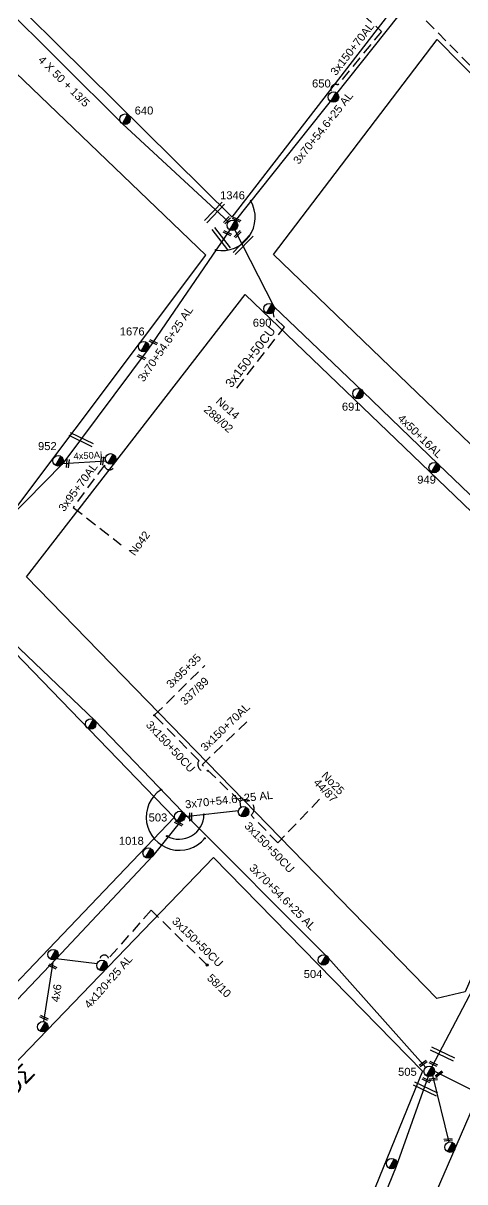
# Model space of a CAD drawing. Header units: millimetres. Extents: x 1421 to 7149, y 883 to 1925.
# Drawn here: x 5746.6 to 5845.8, y 1392 to 1652.5 of the extents above; entities that cross this region are included whole.
import ezdxf
from ezdxf.enums import TextEntityAlignment as Align

# ---------------------------------------------------------------- set-up
doc = ezdxf.new("R2010")
doc.units = ezdxf.units.MM
doc.linetypes.add('DASHED', pattern=[19.05, 12.7, -6.35])
for name, color, linetype in [('2x16', 7, 'Continuous'), ('3x95+70al', 7, 'DASHED'), ('4 X 50 + 13.5', 7, 'SYN_LINE'), ('4x50+16_5', 7, 'Continuous'), ('4x6', 7, 'SYN_LINE'), ('Άγνωστα', 7, 'Continuous'), ('Γυμνά εναέρια ΧΤ (3Φ) 4x50AL', 7, 'Continuous'), ('Γυμνά εναέρια ΧΤ και ΦΟΠ (3Φ)   4x50+16AL', 7, 'Continuous'), ('Καλωδια Χ.Τ 3x95+35', 7, 'DASHED'), ('Καλωδια ΧΤ  3X95+50', 7, 'Continuous'), ('Καλώδια ΧΤ   3x150+50CU', 7, 'DASHED'), ('Καλώδια ΧΤ   3x150+70AL', 7, 'DASHED'), ('Καλώδια ΧΤ   3x150AL+50CU', 7, 'DASHED'), ('Μηχανική τομή', 7, 'Continuous'), ('Στύλος ΦΜ', 7, 'Continuous'), ('Στύλος ΦΜ @ 1', 7, 'Continuous'), ('Συνδέσεις', 7, 'Continuous'), ('Συνεστραμμένα ΧΤ   3x70+54.6+25 AL', 7, 'SYN_LINE'), ('Συνεστραμμένα ΧΤ   4x120+25 AL', 7, 'SYN_LINE'), ('Τομή', 7, 'Continuous'), ('Υπόβαθρο ΔΕΗ', 7, 'Continuous'), ('Υπόγεια καλώδια Παροχών ΧΤ   4x50AL', 7, 'DASHED')]:
    doc.layers.add(name, color=color, linetype=linetype)
doc.styles.add('arial', font='ARIAL.TTF')
doc.styles.get("Standard").update_dxf_attribs({"font": 'ARIAL.TTF'})
doc.linetypes.add('SYN_LINE', pattern='A,0.5,-0.0001,["/\\/\\/\\/",Standard,S=0.1,R=0,X=0,Y=-0.05],-0.25', length=0.7501)

# ---------------------------------------------------------------- blocks, each defined once
blk = doc.blocks.new('ΥΠΑΡΧΩΝ ΤΣΙΜΕΝΤΕΝΙΟΣ ΣΤΥΛΟΣ')
at = {"layer": 'Στύλος ΦΜ'}
blk.add_hatch(color=256, dxfattribs=at).paths.add_polyline_path([(-1.29, -2.28, 0.574793), (2.62, 0, 0.268822), (1.3, 2.27)])
blk.add_line((-1.29, -2.28), (1.3, 2.27), dxfattribs=at)
blk.add_circle((0, 0), 2.62, dxfattribs=at)
at = {"layer": 'Στύλος ΦΜ', "flags": 4}
for tag, p in [('ΑΡΙΘΜΟΣ', (-4.68, 8.05)), ('ΤΥΠΟΣ', (-4.91, 3.03))]:
    blk.add_attdef(tag, p, '', height=4, dxfattribs=at)
blk = doc.blocks.new('_ΣΥΝΔΕΣΗ')
at = {"layer": 'Συνδέσεις', "linetype": 'SYN_LINE', "ltscale": 40}
blk.add_hatch(color=256, dxfattribs=at).paths.add_polyline_path([(0.5, -0.01, 1), (-0.5, -0.01, 1)])
at = {"layer": 'Συνδέσεις'}
blk.add_circle((0, -0.01), 0.5, dxfattribs=at)
blk = doc.blocks.new('ΜΗΧΑΝΙΚΗ ΤΟΜΗ')
at = {"layer": 'Μηχανική τομή', "ltscale": 40}
for p, q in [((-3.7, 1.2), (3.9, 1.2)), ((3.9, -0.4), (-3.7, -0.4))]:
    blk.add_line(p, q, dxfattribs=at)
blk = doc.blocks.new('ΤΟΜΗ')
at = {"layer": 'Τομή', "ltscale": 40}
for p, q in [((10.9, 0.2), (-12.1, 0.2)), ((10.9, -2.6), (-12.1, -2.6))]:
    blk.add_line(p, q, dxfattribs=at)

msp = doc.modelspace()

# ---------------------------------------------------------------- linework, layer by layer
at = {"layer": '2x16', "color": 27, "linetype": 'SYN_LINE', "lineweight": -3, "ltscale": 20}
msp.add_lwpolyline([(5838.58, 1415.89), (5842.24, 1400.91)], dxfattribs=at)
at = {"layer": '3x95+70al', "color": 50, "lineweight": -3, "ltscale": 0.2}
msp.add_lwpolyline([(5767.07, 1553.7, -1.15687), (5764.84, 1553.08), (5757.81, 1543.62), (5768.62, 1535.23)], format="xyb", dxfattribs=at)
at = {"layer": '4 X 50 + 13.5', "color": 85, "lineweight": -3, "ltscale": 20}
msp.add_lwpolyline([(5696.35, 1703.58), (5712.7, 1685.25), (5741.13, 1657.42), (5768.9, 1629.89), (5792.75, 1607.84)], dxfattribs=at)
at = {"layer": '4x50+16_5', "color": 30, "lineweight": -3, "ltscale": 0.1}
msp.add_lwpolyline([(5781.94, 1472.96), (5775.69, 1465.3), (5754, 1442.12), (5729.02, 1415.94), (5714.25, 1401.57)], dxfattribs=at)
at = {"layer": '4x6', "color": 30, "lineweight": -3, "ltscale": 15}
msp.add_lwpolyline([(5753.24, 1441.32), (5751.18, 1428)], dxfattribs=at)
at = {"layer": 'Γυμνά εναέρια ΧΤ (3Φ) 4x50AL', "color": 50, "lineweight": -3, "ltscale": 0.1}
msp.add_lwpolyline([(5755.47, 1553.51), (5765.13, 1554.07)], dxfattribs=at)
at = {"layer": 'Γυμνά εναέρια ΧΤ και ΦΟΠ (3Φ)   4x50+16AL', "color": 1, "lineweight": -3, "ltscale": 0.1}
msp.add_lwpolyline([(5880.09, 1512.56), (5860.81, 1533.27), (5839.84, 1553.34), (5822.92, 1569.68), (5802.97, 1588.7), (5794.15, 1606)], dxfattribs=at)
at = {"layer": 'Καλωδια Χ.Τ 3x95+35', "color": 30, "lineweight": -3, "ltscale": 0.2}
msp.add_line((5776.06, 1496.86), (5787.44, 1508.07), dxfattribs=at)
at = {"layer": 'Καλωδια ΧΤ  3X95+50', "color": 5, "linetype": 'DASHED', "lineweight": -3, "ltscale": 0.2}
msp.add_lwpolyline([(5839.45, 1665, 0.461352), (5839.75, 1662.26), (5834.48, 1655.75), (5909.93, 1579.14, -0.019111)], format="xyb", dxfattribs=at)
at = {"layer": 'Καλώδια ΧΤ   3x150+50CU', "color": 206, "lineweight": -3, "ltscale": 0.2}
msp.add_lwpolyline([(5794.6, 1570.41), (5805.28, 1584.16), (5802.97, 1586.42), (5802.8, 1587.58)], dxfattribs=at)
at = {"layer": 'Καλώδια ΧΤ   3x150+50CU', "color": 30, "lineweight": -3, "ltscale": 0.2}
for points in [[(5813.2, 1478), (5803.81, 1468.19), (5797.82, 1474.39, 0.942592), (5795.35, 1477.49)], [(5787.93, 1440.71), (5775.32, 1453.04), (5765.8, 1442.23, 0.964276), (5763.82, 1441.68)]]:
    msp.add_lwpolyline(points, format="xyb", dxfattribs=at)
at = {"layer": 'Καλώδια ΧΤ   3x150+70AL', "color": 5, "lineweight": -3, "ltscale": 0.2}
msp.add_lwpolyline([(5827.11, 1650.63), (5817.27, 1638.64, 0.735636), (5815.89, 1636.98)], format="xyb", dxfattribs=at)
at = {"layer": 'Καλώδια ΧΤ   3x150+70AL', "color": 30, "lineweight": -3, "ltscale": 0.2}
msp.add_lwpolyline([(5795.5, 1476.18), (5795.35, 1477.49), (5786.8, 1485.73), (5796.83, 1495.42)], dxfattribs=at)
at = {"layer": 'Καλώδια ΧΤ   3x150AL+50CU', "color": 30, "linetype": 'DASHED', "ltscale": 0.2}
msp.add_lwpolyline([(5788.08, 1484.41, -0.743362), (5786.07, 1486.69), (5776.06, 1496.86)], format="xyb", dxfattribs=at)
at = {"layer": 'Συνεστραμμένα ΧΤ   3x70+54.6+25 AL', "color": 5, "lineweight": -3, "ltscale": 20}
for points in [[(5839.45, 1665), (5794.2, 1608.07)], [(5793.03, 1606.02), (5774.68, 1579.19), (5755.47, 1553.51)]]:
    msp.add_lwpolyline(points, dxfattribs=at)
at = {"layer": 'Συνεστραμμένα ΧΤ   3x70+54.6+25 AL', "color": 50, "lineweight": -3, "ltscale": 20}
msp.add_lwpolyline([(5755.47, 1553.51), (5730.54, 1528.18)], dxfattribs=at)
at = {"layer": 'Συνεστραμμένα ΧΤ   3x70+54.6+25 AL', "color": 1, "lineweight": -3, "ltscale": 20}
msp.add_lwpolyline([(5730.47, 1526.44), (5762.67, 1495.67), (5782.36, 1475.15), (5815.16, 1442.31), (5837.05, 1417.69)], dxfattribs=at)
at = {"layer": 'Συνεστραμμένα ΧΤ   3x70+54.6+25 AL', "color": 151, "lineweight": -3, "ltscale": 20}
msp.add_lwpolyline([(5880.53, 1510.95), (5871.16, 1485.7), (5855.18, 1449.74), (5838.42, 1417.83)], dxfattribs=at)
at = {"layer": 'Συνεστραμμένα ΧΤ   3x70+54.6+25 AL', "color": 30, "lineweight": -3, "ltscale": 15}
msp.add_lwpolyline([(5782.95, 1474.1), (5794.96, 1475.43)], dxfattribs=at)
at = {"layer": 'Συνεστραμμένα ΧΤ   3x70+54.6+25 AL', "color": 27, "lineweight": -3, "ltscale": 20}
for points in [[(5837.62, 1415.65), (5830.38, 1395.42), (5819.75, 1369.25), (5808.2, 1344.37)], [(5839.01, 1416.85), (5865, 1403.86)]]:
    msp.add_lwpolyline(points, dxfattribs=at)
at = {"layer": 'Συνεστραμμένα ΧΤ   4x120+25 AL', "color": 30, "lineweight": -3, "ltscale": 12}
msp.add_lwpolyline([(5763.19, 1440.99), (5754, 1442.12)], dxfattribs=at)
at = {"layer": 'Υπόβαθρο ΔΕΗ', "lineweight": -3, "ltscale": 0.2}
for points in [[(5831.32, 1657.85), (5756.92, 1732.86), (5708.31, 1698.86), (5708.31, 1693.2), (5793.53, 1608.87), (5831.32, 1657.85)], [(5632.86, 1646.63), (5633.19, 1643.51), (5735.15, 1540.34), (5743.56, 1541.68), (5787.62, 1600.36), (5694.57, 1689.69), (5632.86, 1646.63)], [(5747.31, 1527.97), (5796.48, 1591.48), (5879.38, 1511.79), (5845.95, 1434.65), (5839.54, 1433.19), (5747.31, 1527.97)], [(5713.07, 1403.27), (5678.85, 1439.55), (5737.65, 1515.49), (5740.26, 1515.49), (5780.49, 1473.92), (5713.07, 1403.27)], [(5716.67, 1378.65), (5722.38, 1395.38), (5789.35, 1464.89), (5836.3, 1416.87), (5807.02, 1344.79), (5716.67, 1378.65)], [(5818.44, 1341.29), (5912.6, 1314.92), (5920.67, 1322.98), (5927.74, 1367.73), (5848.68, 1411.18), (5818.44, 1341.29)]]:
    msp.add_lwpolyline(points, dxfattribs=at)
msp.add_lwpolyline([(5909.16, 1578.27), (5885.89, 1525.32, -0.580116), (5881.37, 1524.84), (5802.87, 1600.45), (5839.59, 1648.83), (5909.16, 1578.27)], format="xyb", dxfattribs=at)
at = {"layer": 'Υπόβαθρο ΔΕΗ', "lineweight": -3}
for centre, radius, start, end in [((5791.21, 1608.86), 7.51, 260.0503, 29.3679), ((5781.66, 1473.94), 7.43, 123.4121, 320.4368), ((5781.6, 1474.61), 5.61, 241.3801, 359.6024)]:
    msp.add_arc(centre, radius, start, end, dxfattribs=at)
at = {"layer": 'Υπόγεια καλώδια Παροχών ΧΤ   4x50AL', "color": 5, "lineweight": -3, "ltscale": 0.2}
msp.add_lwpolyline([(5817.36, 1659.47), (5827.11, 1650.63)], dxfattribs=at)

# ---------------------------------------------------------------- block references
at = {"layer": 'Μηχανική τομή', "lineweight": -3}
for p, xscale, yscale, zscale, rotation in [((5792.33, 1608.29), 0.2499999999977915, 0.2499999999977915, 0.2499999999977915, 226.9138939225812), ((5794.61, 1608.41), 0.249999999997282, 0.249999999997282, 0.249999999997282, 155.1788894390162), ((5792.53, 1605.36), 0.249999999997282, 0.249999999997282, 0.249999999997282, 155.1788894390162), ((5794.76, 1605.12), 0.2499999999977915, 0.2499999999977915, 0.2499999999977915, 226.9138939225812), ((5775.92, 1580.84), 0.249999999997282, 0.249999999997282, 0.249999999997282, 155.1788894390162), ((5773.24, 1577.47), 0.249999999997282, 0.249999999997282, 0.249999999997282, 155.1788894390162), ((5756.7, 1553.46), 0.2499999999974679, 0.2499999999974679, 0.2499999999974679, 84.07917936530835), ((5764.42, 1554.06), 0.2499999999974679, 0.2499999999974679, 0.2499999999974679, 84.07917936530835), ((5784.33, 1473.96), 0.2499999999977853, 0.2499999999977853, 0.2499999999977853, 90.0996267694715), ((5781.59, 1472.61), 0.2499999999976485, 0.2499999999976485, 0.2499999999976485, 154.8121358093408), ((5753.28, 1440.47), 0.2499999999976485, 0.2499999999976485, 0.2499999999976485, 154.8121358093408), ((5751.33, 1428.9), 0.2499999999976485, 0.2499999999976485, 0.2499999999976485, 154.8121358093408), ((5836.44, 1418.66), 0.2499999999972915, 0.2499999999972915, 0.2499999999972915, 216.2977913863329), ((5838.83, 1418.58), 0.2499999999976485, 0.2499999999976485, 0.2499999999976485, 154.8121358093408), ((5837.26, 1414.91), 0.2499999999976485, 0.2499999999976485, 0.2499999999976485, 154.8121358093408), ((5838.78, 1415.12), 0.2499999999977543, 0.2499999999977543, 0.2499999999977543, 185.7564619902234), ((5840, 1416.3), 0.2499999999972915, 0.2499999999972915, 0.2499999999972915, 216.2977913863329), ((5842.12, 1401.53), 0.2499999999977543, 0.2499999999977543, 0.2499999999977543, 185.7564619902234)]:
    msp.add_blockref('ΜΗΧΑΝΙΚΗ ΤΟΜΗ', p, dxfattribs=dict(at, xscale=xscale, yscale=yscale, zscale=zscale, rotation=rotation))
at = {"layer": 'Στύλος ΦΜ @ 1', "lineweight": -3, "ltscale": 40}
ref = msp.add_blockref('ΥΠΑΡΧΩΝ ΤΣΙΜΕΝΤΕΝΙΟΣ ΣΤΥΛΟΣ', (5816.31, 1635.88), dxfattribs=dict(at, xscale=0.4499999999998181, yscale=0.4499999999998181, zscale=0.4499999999998181))
ref.add_attrib('ΑΡΙΘΜΟΣ', '650', (5811.51, 1638.04), dxfattribs={"layer": 'Στύλος ΦΜ', "height": 1.8, "flags": 4})
ref = msp.add_blockref('ΥΠΑΡΧΩΝ ΤΣΙΜΕΝΤΕΝΙΟΣ ΣΤΥΛΟΣ', (5769.48, 1630.91), dxfattribs=dict(at, xscale=0.4499999999998181, yscale=0.4499999999998181, zscale=0.4499999999998181))
ref.add_attrib('ΑΡΙΘΜΟΣ', '640', (5771.64, 1631.96), dxfattribs={"layer": 'Στύλος ΦΜ', "height": 1.8, "flags": 4})
ref = msp.add_blockref('ΥΠΑΡΧΩΝ ΤΣΙΜΕΝΤΕΝΙΟΣ ΣΤΥΛΟΣ', (5793.62, 1607.05), dxfattribs=dict(at, xscale=0.4499999999998181, yscale=0.4499999999998181, zscale=0.4499999999998181))
ref.add_attrib('ΑΡΙΘΜΟΣ', '1346', (5790.83, 1612.9), dxfattribs={"layer": 'Στύλος ΦΜ', "height": 1.8, "flags": 4})
ref = msp.add_blockref('ΥΠΑΡΧΩΝ ΤΣΙΜΕΝΤΕΝΙΟΣ ΣΤΥΛΟΣ', (5801.86, 1588.3), dxfattribs=dict(at, xscale=0.4499999999998181, yscale=0.4499999999998181, zscale=0.4499999999998181))
ref.add_attrib('ΑΡΙΘΜΟΣ', '690', (5798.19, 1584.24), dxfattribs={"layer": 'Στύλος ΦΜ', "height": 1.8, "flags": 4})
ref = msp.add_blockref('ΥΠΑΡΧΩΝ ΤΣΙΜΕΝΤΕΝΙΟΣ ΣΤΥΛΟΣ', (5773.65, 1579.77), dxfattribs=dict(at, xscale=0.4499999999998181, yscale=0.4499999999998181, zscale=0.4499999999998181))
ref.add_attrib('ΑΡΙΘΜΟΣ', '1676', (5768.29, 1582.28), dxfattribs={"layer": 'Στύλος ΦΜ', "height": 1.8, "flags": 4})
ref = msp.add_blockref('ΥΠΑΡΧΩΝ ΤΣΙΜΕΝΤΕΝΙΟΣ ΣΤΥΛΟΣ', (5821.84, 1569.2), dxfattribs=dict(at, xscale=0.4499999999998181, yscale=0.4499999999998181, zscale=0.4499999999998181))
ref.add_attrib('ΑΡΙΘΜΟΣ', '691', (5818.21, 1565.37), dxfattribs={"layer": 'Στύλος ΦΜ', "height": 1.8, "flags": 4})
ref = msp.add_blockref('ΥΠΑΡΧΩΝ ΤΣΙΜΕΝΤΕΝΙΟΣ ΣΤΥΛΟΣ', (5754.45, 1554.09), dxfattribs=dict(at, xscale=0.4499999999998181, yscale=0.4499999999998181, zscale=0.4499999999998181))
ref.add_attrib('ΑΡΙΘΜΟΣ', '952', (5749.92, 1556.5), dxfattribs={"layer": 'Στύλος ΦΜ', "height": 1.8, "flags": 4})
at = {"layer": 'Στύλος ΦΜ @ 1', "lineweight": -3, "ltscale": 40, "xscale": 0.4499999999998181, "yscale": 0.4499999999998181, "zscale": 0.4499999999998181}
for p in [(5766.22, 1554.52), (5761.77, 1494.91), (5796.11, 1475.18), (5753.3, 1443.06), (5764.3, 1440.61), (5751, 1426.84), (5842.52, 1399.77), (5829.39, 1396.06)]:
    msp.add_blockref('ΥΠΑΡΧΩΝ ΤΣΙΜΕΝΤΕΝΙΟΣ ΣΤΥΛΟΣ', p, dxfattribs=at)
at = {"layer": 'Στύλος ΦΜ @ 1', "lineweight": -3, "ltscale": 40}
ref = msp.add_blockref('ΥΠΑΡΧΩΝ ΤΣΙΜΕΝΤΕΝΙΟΣ ΣΤΥΛΟΣ', (5838.96, 1552.56), dxfattribs=dict(at, xscale=0.4499999999998181, yscale=0.4499999999998181, zscale=0.4499999999998181))
ref.add_attrib('ΑΡΙΘΜΟΣ', '949', (5835.14, 1548.96), dxfattribs={"layer": 'Στύλος ΦΜ', "height": 1.8, "flags": 4})
ref = msp.add_blockref('ΥΠΑΡΧΩΝ ΤΣΙΜΕΝΤΕΝΙΟΣ ΣΤΥΛΟΣ', (5781.78, 1474.12), dxfattribs=dict(at, xscale=0.4499999999998181, yscale=0.4499999999998181, zscale=0.4499999999998181))
ref.add_attrib('ΑΡΙΘΜΟΣ', '503', (5774.78, 1472.99), dxfattribs={"layer": 'Στύλος ΦΜ', "height": 1.8, "flags": 4})
ref = msp.add_blockref('ΥΠΑΡΧΩΝ ΤΣΙΜΕΝΤΕΝΙΟΣ ΣΤΥΛΟΣ', (5774.68, 1465.89), dxfattribs=dict(at, xscale=0.4499999999998181, yscale=0.4499999999998181, zscale=0.4499999999998181))
ref.add_attrib('ΑΡΙΘΜΟΣ', '1018', (5768.1, 1467.74), dxfattribs={"layer": 'Στύλος ΦΜ', "height": 1.8, "flags": 4})
ref = msp.add_blockref('ΥΠΑΡΧΩΝ ΤΣΙΜΕΝΤΕΝΙΟΣ ΣΤΥΛΟΣ', (5814.08, 1441.85), dxfattribs=dict(at, xscale=0.4499999999998181, yscale=0.4499999999998181, zscale=0.4499999999998181))
ref.add_attrib('ΑΡΙΘΜΟΣ', '504', (5809.64, 1437.8), dxfattribs={"layer": 'Στύλος ΦΜ', "height": 1.8, "flags": 4})
ref = msp.add_blockref('ΥΠΑΡΧΩΝ ΤΣΙΜΕΝΤΕΝΙΟΣ ΣΤΥΛΟΣ', (5837.83, 1416.81), dxfattribs=dict(at, xscale=0.4499999999998181, yscale=0.4499999999998181, zscale=0.4499999999998181))
ref.add_attrib('ΑΡΙΘΜΟΣ', '505', (5830.84, 1415.8), dxfattribs={"layer": 'Στύλος ΦΜ', "height": 1.8, "flags": 4})
at = {"layer": 'Συνδέσεις', "lineweight": -3}
for p, xscale, yscale, zscale in [((5797.76, 1612.55), 0.25, 0.25, 0.25), ((5789.92, 1601.49), 0.25, 0.25, 0.25), ((5776.06, 1496.86), 0.25, 0.25, 0.25), ((5788.08, 1484.41), 0.25, 0.25, 0.25), ((5777.57, 1480.15), 0.25, 0.25, 0.25), ((5787.21, 1474.57), 0.25, 0.25, 0.25), ((5778.91, 1469.69), 0.25, 0.25, 0.25), ((5787.39, 1469.21), 0.25, 0.25, 0.25), ((5787.93, 1440.72), 0.4777242751392805, 0.4777242751392805, 0.4777242751392805)]:
    msp.add_blockref('_ΣΥΝΔΕΣΗ', p, dxfattribs=dict(at, xscale=xscale, yscale=yscale, zscale=zscale))
at = {"layer": 'Τομή', "lineweight": -3}
for p, xscale, yscale, zscale, rotation in [((5789.68, 1609.64), 0.2499999999996887, 0.2499999999996887, 0.2499999999996887, 226.2250620460231), ((5791.45, 1604.11), 0.2499999999992122, 0.2499999999992122, 0.2499999999992122, 307.6881886741933), ((5796.11, 1602.47), 0.2499999999996887, 0.2499999999996887, 0.2499999999996887, 226.2250620460231), ((5759.34, 1558.7), 0.2499999999997681, 0.2499999999997681, 0.2499999999997681, 153.9819908718983), ((5840.51, 1420.54), 0.2500000000001841, 0.2500000000001841, 0.2500000000001841, 154.348338715041), ((5836.72, 1412.66), 0.2500000000001841, 0.2500000000001841, 0.2500000000001841, 154.348338715041)]:
    msp.add_blockref('ΤΟΜΗ', p, dxfattribs=dict(at, xscale=xscale, yscale=yscale, zscale=zscale, rotation=rotation))

# ---------------------------------------------------------------- texts
at = {"lineweight": -3, "ltscale": 40, "insert": (5727.5, 1399.16), "char_height": 4, "width": 64.8866, "attachment_point": 1, "rotation": 46.0131, "style": 'arial'}
msp.add_mtext('ΖΗΝΩΝΟΣ', dxfattribs=at)
at = {"layer": 'Άγνωστα', "lineweight": -3, "ltscale": 0.1}
for s, height, rotation, p in [('3x150+70AL', 1.8, 52.3162, (5820.52, 1646.73)), ('4 X 50 + 13/5', 1.8, 315.1897, (5755.76, 1639.41)), ('3x70+54.6+25 AL', 1.8, 51.5246, (5813.99, 1628.95)), ('3x70+54.6+25 AL', 1.8, 55.6195, (5778.54, 1580.4)), ('3x150+50CU', 2, 52.1565, (5797.64, 1577.45)), ('No14', 1.8, 318.2901, (5792.57, 1565.93)), ('288/02', 1.8, 318.2901, (5790.5, 1563.48)), (' 4x50+16AL', 1.8, 316.0034, (5835.57, 1559.89)), ('4x50AL', 1.5, 3.334, (5761.45, 1555.31)), ('3x95+70AL', 1.8, 53.3757, (5758.89, 1548.18)), ('No42', 1.8, 53.3757, (5772.7, 1535.55)), ('3x95+35', 1.8, 44.5598, (5782.66, 1506.87)), ('337/89', 1.8, 43.9987, (5785.1, 1502.31)), ('3x150+70AL', 1.8, 43.9987, (5791.98, 1494.21)), ('3x150+50CU', 1.8, 313.0318, (5779.72, 1489.83)), ('No25', 1.8, 314.005, (5816.23, 1481.61)), ('44/87', 1.8, 314.005, (5814.51, 1479.95)), ('3x70+54.6+25 AL', 1.8, 6.3275, (5792.85, 1477.91)), ('3x150+50CU', 1.8, 314.005, (5801.94, 1467.18)), (' 3x70+54.6+25 AL', 1.8, 314.9671, (5804.65, 1456.24)), ('3x150+50CU', 1.8, 315.6615, (5785.79, 1445.89)), ('4x120+25 AL', 1.8, 48.7484, (5765.72, 1436.98)), ('58/10', 1.8, 315.6615, (5790.63, 1436.06)), ('4x6', 1.8, 81.2097, (5754.04, 1434.41))]:
    msp.add_text(s, height=height, rotation=rotation, dxfattribs=at).set_placement(p, align=Align.MIDDLE_CENTER)

doc.saveas('drawing.dxf')
